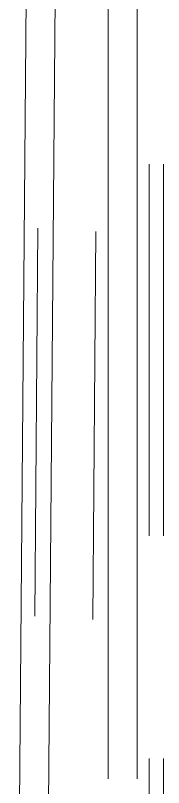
# Model space of a CAD drawing. Header units: millimetres. Extents: x 0 to 1989, y -338 to 950.
# Drawn here: x 1167.5 to 1177.6, y 786.3 to 839.2 of the extents above; entities that cross this region are included whole.
import ezdxf

# ---------------------------------------------------------------- set-up
doc = ezdxf.new("R2010")
doc.units = ezdxf.units.MM
doc.layers.add('FINE', color=9, linetype='Continuous')

msp = doc.modelspace()

# ---------------------------------------------------------------- linework, layer by layer
at = {"layer": 'FINE', "lineweight": 9}
for p, q in [((1173.85, 857.655), (1173.85, 786.926)), ((1175.83, 786.926), (1175.83, 857.655)), ((1168.361, 854.26), (1167.529, 750.073)), ((1169.51, 749.96), (1170.341, 854.147)), ((1176.649, 803.568), (1176.649, 829.002)), ((1177.639, 829.002), (1177.639, 803.568)), ((1168.851, 798.049), (1169.063, 824.603)), ((1173.024, 824.377), (1172.812, 797.822)), ((1176.649, 762.874), (1176.649, 788.308)), ((1177.639, 788.308), (1177.639, 762.874))]:
    msp.add_line(p, q, dxfattribs=at)

doc.saveas('drawing.dxf')
